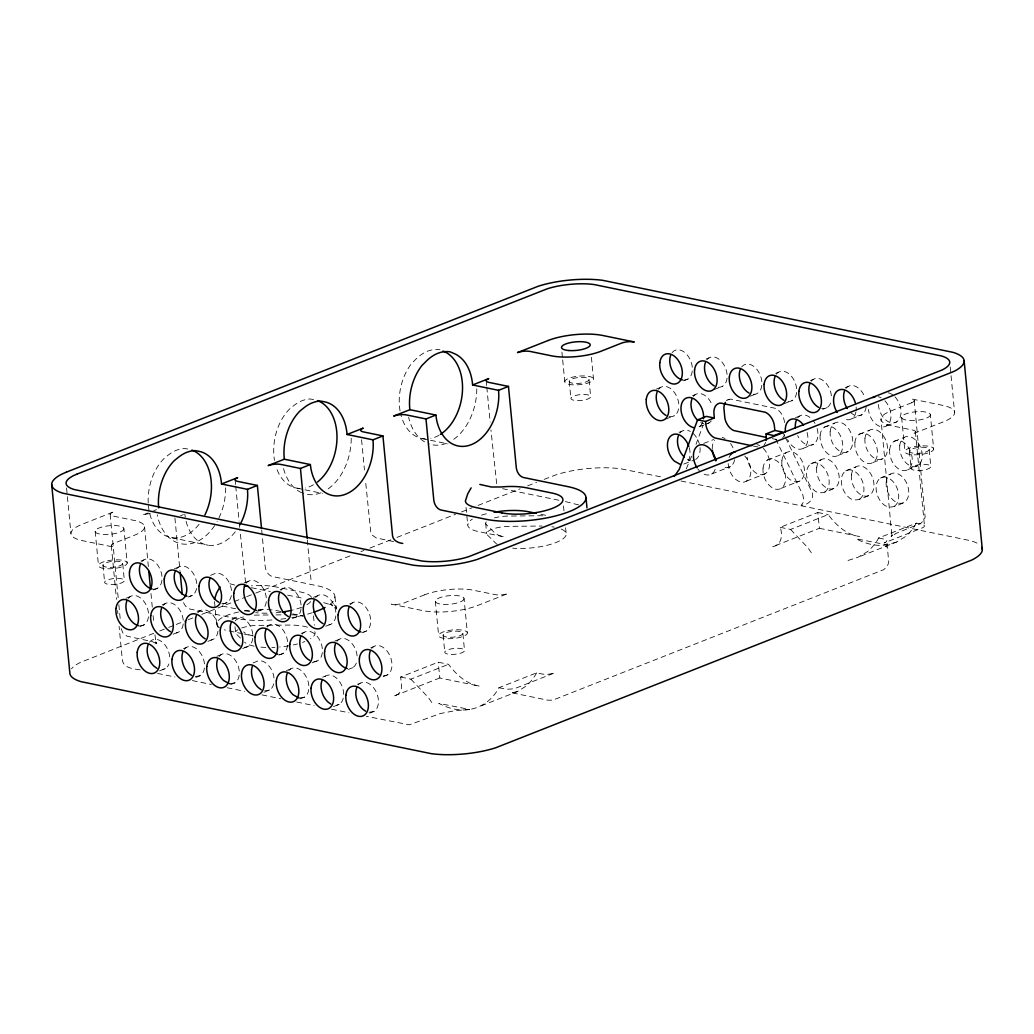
<?xml version="1.0" encoding="UTF-8"?>
<svg xmlns="http://www.w3.org/2000/svg" width="1034" height="1034" viewBox="0 0 1034 1034"><rect width="100%" height="100%" fill="white"/><g stroke="black" fill="none" stroke-linecap="round" stroke-linejoin="round"><path stroke-width="0.75" stroke-dasharray="5 3.75" d="M219.531 627.832A36.061 10.728 -5.5 0 1 216.649 623.98L217.773 621.072A36.061 10.728 -5.5 0 1 238.453 612.038M486.238 521.873A18.03 5.364 -5.5 0 0 486.342 524.652L494.73 532.898A36.061 10.728 -5.5 0 0 504.204 536.866L478.535 531.592A36.061 10.728 -5.5 0 1 467.73 524.962L468.854 522.054A36.061 10.728 -5.5 0 1 472.331 519.158M691.643 456.188L686.085 469.255M696.011 444.387L703.107 425.233M498.944 687.713L504.424 688.851A9.009 2.675 -5.5 0 0 517.116 687.688L554.78 672.837A9.009 2.675 -5.5 0 1 542.074 674L536.594 672.875L498.944 687.713L497.961 689.536A85.641 56.805 68.5 0 1 487.609 701.479C481.017 706.584 472.9 709.802 464.512 709.944A85.641 56.805 68.5 0 1 443.34 705.602L438.765 703.366L469.72 709.44L455.593 710.578L440.251 713.55L409.361 724.808L366.359 716.342M536.594 672.875L535.612 674.685A85.641 56.805 68.5 0 1 525.259 686.628L517.336 691.591L478.652 706.842M878.629 537.977L884.122 539.115A9.009 2.675 -5.5 0 1 884.264 542.902L921.914 528.051A9.009 2.675 -5.5 0 0 921.772 524.264L916.292 523.139L878.629 537.977L877.646 539.8A85.641 56.805 68.5 0 1 867.293 551.742L858.168 557.184L844.765 561.54M916.292 523.139L915.297 524.949A85.641 56.805 68.5 0 1 904.944 536.892L896.62 541.997L858.168 557.184M439.889 677.929L393.049 696.399M775.603 545.577L819.432 528.296L817.791 512.502L780.243 527.314C782.751 534.785 781.937 545.099 772.631 546.715M396.022 695.275C403.88 692.198 401.166 683.371 400.662 677.011L438.209 662.199L448.536 664.319C456.265 674.711 466.761 684.443 480.125 686.201M148.172 512.916L142.627 515.1A9.009 2.675 -5.5 0 1 151.274 513.614M153.717 510.731L156.483 509.633M180.562 515.733L183.393 514.622M141.012 561.035L143.881 559.911M174.345 568.752L178.649 567.059M706.106 359.057L708.962 357.919M126.058 598.234L130.362 596.54M656.37 389.094L660.674 387.401M153.303 589.884L157.607 588.191M683.616 380.745L687.92 379.051M210.561 575.343L213.431 574.206A15.781 10.469 68.5 0 1 231.526 590.66M162.26 604.812L165.13 603.688M692.586 395.673L695.455 394.549M188.085 597.032L192.389 595.338M714.093 389.585L722.701 386.199M243.895 583.047L248.199 581.354M775.642 373.352L778.512 372.214M139.784 626.514L144.088 624.807M665.806 419.067L674.414 415.681M726.269 400.507L729.138 399.37M197.042 611.96L199.911 610.836M222.853 604.179L227.157 602.486M750.309 396.177L757.47 393.347M153.691 633.338L80.445 662.406A53.225 15.833 -5.5 0 0 71.501 668.791M159.688 630.973L167.198 628.013M168.71 627.418L174.707 625.053M176.207 624.458L186.727 620.31M188.227 619.728L194.237 617.35M201.746 614.39L245.291 597.213M246.79 596.631L254.299 593.658M255.799 593.077L353.421 554.573M360.931 551.613L363.929 550.437M369.939 548.059L390.955 539.774M396.966 537.409L455.529 514.312M461.539 511.933L472.06 507.797M478.057 505.419L520.115 488.836M527.611 485.877L536.633 482.322M544.143 479.362L556.408 474.696A53.225 15.833 -5.5 0 1 620.93 468.829L663.673 477.437M280.111 589.639L282.98 588.501M679.067 432.302L681.936 431.178M810.423 380.499L813.293 379.362M173.13 634.23L178.869 631.955M699.139 426.784L703.443 425.09M704.878 424.522L709.182 422.828M231.81 619.107L234.679 617.983M257.634 611.327L261.938 609.633M783.643 403.893L792.251 400.494M183.522 648.589L186.391 647.452M313.444 597.342L317.748 595.649M703.676 443.457L713.809 439.463M845.192 387.647L848.061 386.509M207.899 641.377L213.637 639.115M266.591 626.255L269.46 625.131M795.469 417.684L799.773 415.991M159.611 670.846L165.35 668.584A15.781 10.469 68.5 0 0 168.93 663.944M292.402 618.474L296.706 616.781M683.784 464.085L694.228 460.014M822.715 409.335L827.019 407.642M216.869 656.306L221.173 654.612M349.66 603.934L352.529 602.796M242.68 648.525L248.418 646.263M301.359 633.403L304.229 632.278M824.512 427.094L834.554 423.139M195.827 677.438L200.131 675.732A15.781 10.469 68.5 0 0 204.486 667.706M325.749 626.19L331.487 623.929M711.612 474.024L730.443 466.592M851.757 418.744L861.8 414.789M253.072 662.884L255.941 661.76A15.781 10.469 68.5 0 1 274.036 678.201M767.422 460.04L786.254 452.621M278.883 655.104L283.187 653.41M803.47 448.226L813.512 444.271M334.706 641.119L339.01 639.426M859.28 434.241L869.323 430.286M230.595 684.586L234.899 682.879A15.781 10.469 68.5 0 0 239.255 674.853M361.952 632.769L366.256 631.076M746.38 481.172L765.212 473.74A15.781 10.469 68.5 0 0 762.717 447.774M886.526 425.892L896.568 421.937M286.418 670.601L290.722 668.908M810.992 463.723L821.035 459.768M312.229 662.82L317.968 660.558M838.238 455.374L848.281 451.419M370.909 647.711L373.778 646.573M894.061 441.389L904.104 437.434M263.941 692.289L269.68 690.027A15.781 10.469 68.5 0 0 274.036 682.001M781.161 488.319L799.993 480.888M322.621 677.18L325.49 676.055M845.76 470.871L855.803 466.916M348.432 669.399L352.736 667.706M873.019 462.521L883.062 458.566M300.144 698.881L304.448 697.174A15.781 10.469 68.5 0 0 305.612 675.745A15.781 10.469 68.5 0 0 288.615 670.808M824.718 492.003A15.781 10.469 68.5 0 0 825.533 469.992A15.781 10.469 68.5 0 0 808.329 466.463A15.781 10.469 68.5 0 0 813.487 489.689C819.587 496.217 828.312 490.827 834.761 488.035M357.402 684.327L360.271 683.203M880.541 478.018L890.584 474.063M383.213 676.546L387.517 674.853M907.787 469.669L917.83 465.714M333.491 706.597L339.23 704.322A15.781 10.469 68.5 0 0 340.393 682.892A15.781 10.469 68.5 0 0 323.396 677.955M859.5 499.151A15.781 10.469 68.5 0 0 860.301 477.139A15.781 10.469 68.5 0 0 843.098 473.611A15.781 10.469 68.5 0 0 848.268 496.837C854.355 503.364 863.08 497.974 869.542 495.196M400.662 677.011L410.873 679.17L448.536 664.319M780.243 527.314L790.571 529.434L828.221 514.583C835.911 524.988 846.316 534.798 859.706 536.504M369.694 713.176L373.998 711.47A15.781 10.469 68.5 0 0 375.161 690.04A15.781 10.469 68.5 0 0 358.165 685.103M894.268 506.298A15.781 10.469 68.5 0 0 895.082 484.287A15.781 10.469 68.5 0 0 877.879 480.758A15.781 10.469 68.5 0 0 883.036 503.985C889.111 510.344 897.874 505.316 904.311 502.343M162.79 669.528L165.35 668.584M200.131 675.732L194.702 676.585M234.899 682.879L229.483 683.732M269.68 690.027L264.252 690.88M304.448 697.174L299.033 698.028M336.657 705.266L339.23 704.322M373.998 711.47L368.582 712.336M896.439 542.087L887.069 544.853L881.86 545.37A85.641 56.805 68.5 0 1 860.689 541.015L856.1 538.779L887.069 544.853M517.336 691.591L512.024 692.754M244.386 610.952L250.499 610.163M268.103 614.984L257.001 615.101A18.03 5.364 -5.5 0 0 252.348 615.346M276.026 614.894L285.539 614.791M313.535 399.576L310.29 398.982A45.069 30.955 -78.4 0 0 294.044 405.393L289.52 409.037A45.069 30.955 -78.4 0 0 274.514 460.401M817.791 512.502L828.221 514.583M234.679 585.05L228.747 583.447M772.204 438.636L776.818 439.579M753.372 446.055L757.987 446.998M681.031 481.004L970.991 540.782A53.225 15.833 -5.5 0 1 978.035 543.729M422.686 438.687L428.994 439.98M430.571 440.303L447.916 443.87M819.432 528.296L856.074 535.832M502.589 488.681L559.148 500.314M565.443 501.593L581.909 505.755M540.821 514.273L548.369 515.824M297.146 488.19L303.453 489.496M305.03 489.819L322.362 493.386M393.605 541.596L376.156 537.926L372.201 535.056L370.805 532.497L365.545 481.068M171.605 537.706L207.86 545.164M251.508 587.7L270.365 591.577M287.646 595.132L303.35 598.363M280.679 611.43L277.655 610.81A36.061 10.728 -5.5 0 0 256.846 609.646M292.764 613.912L303.324 616.083A36.061 10.728 -5.5 0 0 291.588 614.816M235.7 608.78L225.141 606.609A36.061 10.728 -5.5 0 1 222 605.834M244.774 610.642L250.81 611.895M242.551 633.713L227.441 630.611A36.061 10.728 -5.5 0 1 224.313 629.835M244.063 634.023L253.123 635.884A36.061 10.728 -5.5 0 1 243.649 631.916M476.493 685.529L439.838 677.994L438.209 662.199M512.463 692.922L547.8 700.186L552.738 700.16L883.682 569.682L887.327 566.412L888.723 562.302L886.81 540.769M140.133 669.851C133.683 668.856 123.188 668.248 122.296 659.692L119.091 626.371M157.53 673.418L174.94 676.999M192.337 680.579L211.324 684.482M227.144 687.726L244.541 691.307M261.951 694.887L280.925 698.79M296.745 702.034L314.155 705.615M331.552 709.195L348.949 712.775M307.46 627.134L304.319 626.371A36.061 10.715 -5.5 0 0 288.124 625.066L257.996 625.389A18.03 5.364 -5.5 0 0 240.702 628.349M323.642 602.654L332.263 605.187L330.518 604.257L336.851 608.134L334.215 604.683L336.412 609.091L334.9 596.618M885.44 546.107L886.836 547.167M240.444 638.081L236.256 633.958A18.03 5.364 -5.5 0 1 237.898 629.719M790.571 529.434L807.89 547.761L812.866 554.987M410.873 679.17L428.309 697.459L433.272 704.671M496.669 483.641L490.943 429.976M245.588 582.646L239.849 528.994M782.803 432.096L784.871 436.348M785.556 437.77L811.095 490.258C815.723 497.664 809.325 505.006 801.26 505.251L804.025 501.257L802.798 494.743L775.41 438.442M121.133 628.569L123.046 633.325L127.001 636.181L152.321 641.61L157.375 644.066L155.824 642.528L156.793 643.833L155.707 641.881L156.069 643.238L154.932 634.708M784.548 422.518L784.199 420.347A13.532 8.97 68.5 0 0 775.384 408.314L730.702 399.124A13.532 8.97 68.5 0 0 726.45 401.011M184.802 514.066L185.254 517.155M950.207 366.98L954.602 412.553M930.354 414.763A14.424 4.291 -5.5 0 1 908.951 420.437A14.424 4.291 -5.5 0 1 908.679 413.005A14.424 4.291 -5.5 0 1 930.354 414.763L933.663 449.027A14.424 4.291 -5.5 0 1 912.259 454.702A14.424 4.291 -5.5 0 1 911.975 447.27A14.424 4.291 -5.5 0 1 933.663 449.027M929.178 449.441A9.913 2.947 -5.5 0 1 914.457 453.344A9.913 2.947 -5.5 0 1 914.263 448.226A9.913 2.947 -5.5 0 1 929.178 449.441L930.82 466.567A9.913 2.947 -5.5 0 1 916.111 470.47A9.913 2.947 -5.5 0 1 915.917 465.365A9.913 2.947 -5.5 0 1 930.82 466.567M914.237 400.61L925.133 517.065L924.189 519.831L920.855 523.372L896.103 533.35L891.114 536.724L892.329 534.94L891.45 536.4L892.148 534.294L891.89 535.702L880.994 419.248M915.4 431.734L924.474 525.918M909.429 451.238L911.07 468.363M901.635 417.374L904.931 451.638M591.396 357.299L593.503 379.103A14.424 4.291 -5.5 0 1 572.099 384.777A14.424 4.291 -5.5 0 1 571.815 377.345A14.424 4.291 -5.5 0 1 593.503 379.103M589.005 379.517A9.913 2.947 -5.5 0 1 574.297 383.42A9.913 2.947 -5.5 0 1 574.103 378.302A9.913 2.947 -5.5 0 1 589.005 379.517L590.66 396.642A9.913 2.947 -5.5 0 1 575.938 400.546A9.913 2.947 -5.5 0 1 575.757 395.44A9.913 2.947 -5.5 0 1 590.66 396.642M569.256 381.313L570.91 398.439M561.927 352.129L562.522 358.359M562.677 359.91L564.771 381.714M563.504 505.936L564.254 513.73M565.611 527.754L566.205 533.983M486.2 380.732L486.652 385.501M486.807 387.091L490.168 422.04M485.683 523.32L486.665 533.609M466.037 507.358L467.73 524.962M464.059 598.647A14.424 4.291 -5.5 0 1 442.655 604.334A14.424 4.291 -5.5 0 1 442.384 596.889A14.424 4.291 -5.5 0 1 464.059 598.647L467.368 632.924A14.424 4.291 -5.5 0 1 445.951 638.598A14.424 4.291 -5.5 0 1 445.68 631.167A14.424 4.291 -5.5 0 1 467.368 632.924M462.87 633.325A9.913 2.947 -5.5 0 1 448.161 637.228A9.913 2.947 -5.5 0 1 447.968 632.123A9.913 2.947 -5.5 0 1 462.87 633.325L464.524 650.464A9.913 2.947 -5.5 0 1 449.803 654.367A9.913 2.947 -5.5 0 1 449.622 649.249A9.913 2.947 -5.5 0 1 464.524 650.464M443.121 635.122L444.775 652.26M435.34 601.271L438.636 635.535M361.577 439.773L364.472 469.953M307.331 539.929L310.976 579.596M313.47 615.863L314.375 625.208M261.68 530.015L265.208 566.645A9.009 5.984 68.5 0 0 272.446 576.533L317.154 585.722A59.235 17.617 -5.5 0 1 327.326 606.157M235.106 479.75L235.571 484.519M235.726 486.109L239.087 521.058M239.242 522.635L239.694 527.405M235.015 626.746L235.584 632.627M214.49 601.581L216.649 623.98M174.901 517.969L179.968 570.51M144.54 526.849L148.366 566.503M150.964 593.464L152.334 607.733M153.097 615.669L153.562 620.426M123.899 528.723A14.424 4.291 -5.5 0 1 102.495 534.41A14.424 4.291 -5.5 0 1 102.224 526.965A14.424 4.291 -5.5 0 1 123.899 528.723L127.195 563A14.424 4.291 -5.5 0 1 105.791 568.674A14.424 4.291 -5.5 0 1 105.52 561.242A14.424 4.291 -5.5 0 1 127.195 563M122.71 563.401A9.913 2.947 -5.5 0 1 108.001 567.304A9.913 2.947 -5.5 0 1 107.807 562.199A9.913 2.947 -5.5 0 1 122.71 563.401L124.364 580.539A9.913 2.947 -5.5 0 1 109.643 584.443A9.913 2.947 -5.5 0 1 109.449 579.337A9.913 2.947 -5.5 0 1 124.364 580.539M110.147 514.363L118.238 598.428M118.845 604.774L120.371 620.633M111.297 545.487L116.493 599.41M117.566 610.512L117.863 613.692M102.961 565.197L104.615 582.336M95.18 531.347L98.476 565.611M66.551 487.97L70.945 533.544M542.682 515.798A36.061 10.728 -5.5 0 0 538.21 515.746L508.082 516.082A18.03 5.364 -5.5 0 0 494.485 517.853M312.346 612.71A59.235 17.617 -5.5 0 1 305.974 614.571M302.988 615.333A59.235 17.617 -5.5 0 1 291.821 617.634M285.798 618.565A59.235 17.617 -5.5 0 1 278.107 619.469M271.955 619.986A59.235 17.617 -5.5 0 1 234.679 618.254L189.972 609.052A9.009 5.984 68.5 0 1 183.16 601.439M225.696 487.841A49.58 34.057 -78.4 0 1 217.05 521.64M214.671 525.556A49.58 34.057 -78.4 0 1 157.246 514.829M476.777 388.823A49.58 34.057 -78.4 0 1 450.966 441.104M446.494 443.289A49.58 34.057 -78.4 0 1 428.632 443.78M424.547 441.828A49.58 34.057 -78.4 0 1 408.637 417.271M351.237 438.326A49.58 34.057 -78.4 0 1 325.426 490.62M320.954 492.791A49.58 34.057 -78.4 0 1 303.091 493.283M301.695 492.727A49.58 34.057 -78.4 0 1 282.786 465.326M235.325 531.76A45.069 30.955 -78.4 0 1 185.487 518.706M199.058 524.303A45.069 30.955 -78.4 0 1 149.219 511.248M148.974 509.904A45.069 30.955 -78.4 0 1 148.418 505.768M148.211 502.938A45.069 30.955 -78.4 0 1 163.979 458.553L168.503 454.895A45.069 30.955 -78.4 0 1 184.75 448.498L187.994 449.079A45.069 30.955 -78.4 0 1 190.631 449.687M313.522 484.739A45.069 30.955 -78.4 0 1 305.327 487.97M299.834 488.462A45.069 30.955 -78.4 0 1 276.091 466.929M439.062 435.224A45.069 30.955 -78.4 0 1 430.881 438.455M425.375 438.946A45.069 30.955 -78.4 0 1 400.597 413.561M400.055 410.886A45.069 30.955 -78.4 0 1 411.622 363.464L415.875 359.212A45.069 30.955 -78.4 0 1 439.889 349.738M310.704 601.607A36.061 10.728 -5.5 0 1 304.642 605.924M301.579 607.268A36.061 10.728 -5.5 0 1 290.024 610.655M281.002 612.206A36.061 10.728 -5.5 0 1 271.632 613.059M267.005 613.201A36.061 10.728 -5.5 0 1 255.644 612.658M311.467 597.342A36.061 10.728 -5.5 0 0 301.023 592.081L275.354 586.808A36.074 10.728 -5.5 0 0 251.404 585.839M235.157 620.891A18.03 5.364 -5.5 0 1 243.404 616.871M481.469 515.165A36.061 10.728 -5.5 0 1 489.534 513.019M561.191 529.046A36.061 10.728 -5.5 0 1 555.969 542.527A36.061 10.728 -5.5 0 1 512.696 548.175M497.276 544.375A36.061 10.728 -5.5 0 1 495.725 543.186L487.337 534.94A18.03 5.364 -5.5 0 1 509.077 526.371L539.205 526.035A36.061 10.728 -5.5 0 1 542.204 526.048M551.833 526.745A36.061 10.728 -5.5 0 1 554.263 527.133M149.516 642.217A15.781 10.469 68.5 0 1 162.39 642.217A15.781 10.469 68.5 0 1 169.796 659.33M784.47 434.862A13.532 8.97 68.5 0 1 782.648 437.834M765.638 442.281A13.532 8.97 68.5 0 1 763.816 445.253M776.418 374.127A15.781 10.469 68.5 0 1 795.211 382.748A15.781 10.469 68.5 0 1 786.822 401.347M866.156 406.763A15.781 10.469 68.5 0 1 848.009 409.619M845.967 388.422A15.781 10.469 68.5 0 1 864.993 397.702M336.916 641.326A15.781 10.469 68.5 0 1 349.776 641.326A15.781 10.469 68.5 0 1 357.182 658.438M356.329 663.065A15.781 10.469 68.5 0 1 350.177 668.649M302.135 634.178A15.781 10.469 68.5 0 1 320.928 642.812A15.781 10.469 68.5 0 1 312.539 661.411M830.612 403.002A15.781 10.469 68.5 0 1 821.603 408.495M811.199 381.275A15.781 10.469 68.5 0 1 823.129 380.538A15.781 10.469 68.5 0 1 831.388 395.815M371.684 648.473A15.781 10.469 68.5 0 1 390.477 657.107A15.781 10.469 68.5 0 1 382.089 675.706M350.423 604.709A15.781 10.469 68.5 0 1 368.401 611.443A15.781 10.469 68.5 0 1 363.697 632.02M280.873 590.401A15.781 10.469 68.5 0 1 298.852 597.148A15.781 10.469 68.5 0 1 294.147 617.725M128.268 598.44A15.781 10.469 68.5 0 1 147.048 607.074A15.781 10.469 68.5 0 1 138.672 625.673M266.294 601.607A15.781 10.469 68.5 0 1 256.51 610.487M246.105 583.254A15.781 10.469 68.5 0 1 258.035 582.53A15.781 10.469 68.5 0 1 266.294 597.807M219.066 656.512A15.781 10.469 68.5 0 1 230.996 655.776A15.781 10.469 68.5 0 1 239.268 671.053M315.654 597.562A15.781 10.469 68.5 0 1 333.62 604.295A15.781 10.469 68.5 0 1 328.915 624.872M231.345 595.636A15.781 10.469 68.5 0 1 221.741 603.339M184.298 649.365A15.781 10.469 68.5 0 1 196.227 648.628A15.781 10.469 68.5 0 1 204.486 663.906M232.585 619.883A15.781 10.469 68.5 0 1 251.378 628.517A15.781 10.469 68.5 0 1 242.99 647.116M267.367 627.031A15.781 10.469 68.5 0 1 286.147 635.664A15.781 10.469 68.5 0 1 277.771 654.264M176.555 568.958A15.781 10.469 68.5 0 1 189.881 569.372A15.781 10.469 68.5 0 1 196.744 587.312M196.563 588.488A15.781 10.469 68.5 0 1 189.817 596.282M141.774 561.811A15.781 10.469 68.5 0 1 160.567 570.445A15.781 10.469 68.5 0 1 152.192 589.044M163.036 605.588A15.781 10.469 68.5 0 1 181.002 612.322A15.781 10.469 68.5 0 1 176.297 632.898M197.817 612.735A15.781 10.469 68.5 0 1 215.783 619.469A15.781 10.469 68.5 0 1 211.078 640.046M689.239 447.619A15.781 10.469 68.5 0 1 685.62 463.413M855.945 411.907A15.781 10.469 68.5 0 1 843.382 418.499M856.126 406.918A15.781 10.469 68.5 0 1 856.113 410.718M884.923 400.804A15.781 10.469 68.5 0 1 886.138 426.124A15.781 10.469 68.5 0 1 868.431 409.451M878.228 396.772A15.781 10.469 68.5 0 1 881.175 397.87M807.076 432.445A15.781 10.469 68.5 0 1 802.229 448.821A15.781 10.469 68.5 0 1 787.598 439.579M702.719 422.143A15.781 10.469 68.5 0 1 696.58 427.727M672.1 352.672A15.781 10.469 68.5 0 1 690.88 361.305A15.781 10.469 68.5 0 1 682.505 379.905M706.868 359.819A15.781 10.469 68.5 0 1 725.661 368.453A15.781 10.469 68.5 0 1 717.273 387.052M741.649 366.967A15.781 10.469 68.5 0 1 760.429 375.601A15.781 10.469 68.5 0 1 752.054 394.2M894.966 396.836A15.781 10.469 68.5 0 1 900.278 416.948A15.781 10.469 68.5 0 1 886.901 420.877A15.781 10.469 68.5 0 1 878.486 401.683M888.258 392.804A15.781 10.469 68.5 0 1 894.074 395.97M744.777 456.072A15.781 10.469 68.5 0 1 750.206 475.821A15.781 10.469 68.5 0 1 737.358 480.539A15.781 10.469 68.5 0 1 728.207 462.146M729.073 457.532A15.781 10.469 68.5 0 1 730.56 454.805M715.192 469.384A15.781 10.469 68.5 0 1 703.236 473.766M699.488 470.845A15.781 10.469 68.5 0 1 697.821 468.854M817.119 428.477A15.781 10.469 68.5 0 1 812.272 444.866A15.781 10.469 68.5 0 1 797.641 435.624M797.679 417.891A15.781 10.469 68.5 0 1 811.005 418.305M813.564 421.161A15.781 10.469 68.5 0 1 815.012 423.423M703.766 423.682A15.781 10.469 68.5 0 1 700.806 422.57M693.349 396.449A15.781 10.469 68.5 0 1 712.374 405.729M711.276 420.916A15.781 10.469 68.5 0 1 706.623 423.759M678.588 408.831A15.781 10.469 68.5 0 1 668.985 416.534M658.58 389.301A15.781 10.469 68.5 0 1 671.906 389.702A15.781 10.469 68.5 0 1 678.769 407.642M765.212 473.74A15.781 10.469 68.5 0 1 747.117 457.299M756.901 444.62A15.781 10.469 68.5 0 1 759.861 445.719M734.618 459.755A15.781 10.469 68.5 0 1 722.068 466.347M712.258 448.859A15.781 10.469 68.5 0 1 714.61 440.226M722.133 437.46A15.781 10.469 68.5 0 1 725.092 438.571M730.495 443.496A15.781 10.469 68.5 0 1 733.636 449.506M690.247 460.298A15.781 10.469 68.5 0 1 687.287 459.199M679.842 433.078A15.781 10.469 68.5 0 1 690.311 431.424M693.168 433.479A15.781 10.469 68.5 0 1 699.281 443.664M700.031 447.619A15.781 10.469 68.5 0 1 695.662 459.445M314.75 631.632A36.061 10.715 -5.5 0 1 310.51 638.805M304.888 641.545A36.061 10.715 -5.5 0 1 302.6 642.385M297.508 643.923A36.061 10.715 -5.5 0 1 293.32 644.932M288.887 645.785A36.061 10.715 -5.5 0 1 279.619 646.987M274.928 647.323A36.061 10.715 -5.5 0 1 271.839 647.439M265.854 647.426A36.061 10.715 -5.5 0 1 258.965 646.922M254.131 646.16A36.061 10.715 -5.5 0 1 244.644 642.204M112.706 512.231L81.944 524.367A38.762 11.529 -5.5 0 0 82.552 540.679L113.999 547.141A9.009 2.675 -5.5 0 1 113.856 543.354L134.562 535.185A35.156 10.456 -5.5 0 0 134.019 520.386L112.848 516.031A9.009 2.675 -5.5 0 1 112.706 512.231M424.664 594.808L403.958 602.977A9.009 2.675 -5.5 0 1 391.266 604.14L422.712 610.603A38.762 11.529 -5.5 0 0 477.294 605.627L508.056 593.503A9.009 2.675 -5.5 0 1 495.364 594.653L470.703 589.716A35.156 10.456 -5.5 0 0 424.664 594.808M911.678 402.756L890.972 410.925A35.156 10.456 -5.5 0 0 891.515 425.724L912.699 430.066A9.009 2.675 -5.5 0 1 912.841 433.866L943.603 421.743A38.762 11.529 -5.5 0 0 942.982 405.418L911.536 398.956A9.009 2.675 -5.5 0 1 911.678 402.756M889.705 449.428A15.781 10.469 68.5 0 0 905.228 470.612A15.781 10.469 68.5 0 0 907.839 446.559A15.781 10.469 68.5 0 0 889.705 449.428M854.924 442.281A15.781 10.469 68.5 0 0 870.447 463.465A15.781 10.469 68.5 0 0 873.071 439.411A15.781 10.469 68.5 0 0 854.924 442.281M820.156 435.12A15.781 10.469 68.5 0 0 835.679 456.317A15.781 10.469 68.5 0 0 838.303 432.264A15.781 10.469 68.5 0 0 820.156 435.12M899.748 445.46A15.781 10.469 68.5 0 0 915.271 466.657A15.781 10.469 68.5 0 0 917.882 442.604A15.781 10.469 68.5 0 0 899.748 445.46M864.967 438.313A15.781 10.469 68.5 0 0 880.49 459.51A15.781 10.469 68.5 0 0 883.114 435.456A15.781 10.469 68.5 0 0 864.967 438.313M830.199 431.165A15.781 10.469 68.5 0 0 845.722 452.362A15.781 10.469 68.5 0 0 848.332 428.309A15.781 10.469 68.5 0 0 830.199 431.165M763.066 468.066A15.781 10.469 68.5 0 0 778.602 489.263A15.781 10.469 68.5 0 0 781.213 465.21A15.781 10.469 68.5 0 0 763.066 468.066M781.898 460.647A15.781 10.469 68.5 0 0 797.421 481.831A15.781 10.469 68.5 0 0 800.045 457.791A15.781 10.469 68.5 0 0 781.898 460.647M886.228 482.09A15.781 10.469 68.5 0 0 901.751 503.274A15.781 10.469 68.5 0 0 904.375 479.233A15.781 10.469 68.5 0 0 886.228 482.09M816.679 467.795A15.781 10.469 68.5 0 0 832.202 488.979A15.781 10.469 68.5 0 0 834.826 464.938A15.781 10.469 68.5 0 0 816.679 467.795M851.447 474.942A15.781 10.469 68.5 0 0 866.97 496.126A15.781 10.469 68.5 0 0 869.594 472.086A15.781 10.469 68.5 0 0 851.447 474.942"/><path stroke-width="1.5" d="M214.439 599.41L216.649 592.857L220.048 586.885M766.155 440.394A13.532 8.97 68.5 0 0 766.375 438.313L766.091 433.931L774.014 435.56L782.803 432.096L774.88 430.467L774.156 424.302A13.532 8.97 68.5 0 0 765.341 412.269L720.659 403.079A13.532 8.97 68.5 0 0 713.848 411.907L714.3 418.007L706.377 416.379L697.588 419.843L679.26 469.346L674.246 476.454M471.129 487.867L467.73 493.838L465.416 500.96A36.061 10.728 -5.5 0 0 476.222 507.591L501.891 512.877M158.68 507.875A45.069 30.955 -78.4 0 1 174.242 460.66L178.779 457.015A45.069 30.955 -78.4 0 1 195.012 450.604L198.269 451.186A45.069 30.955 -78.4 0 1 221.444 483.124L221.496 484.002L237.665 477.618A9.009 2.675 -5.5 0 0 237.807 481.417L257.388 485.437L261.524 528.426M310.342 464.55L284.35 459.212L268.168 465.584A9.009 2.675 -5.5 0 1 280.873 464.434L300.442 468.454L310.342 464.55L311.027 469.203A45.069 30.955 -78.4 0 0 345.731 494.174A45.069 30.955 -78.4 0 0 373.248 444.659L373.028 439.838L382.929 435.934L392.571 536C393.321 540.769 398.452 543.005 402.769 543.419M284.35 459.212L284.234 458.372A45.069 30.955 -78.4 0 1 299.795 411.157L304.319 407.499A45.069 30.955 -78.4 0 1 320.553 401.089L323.81 401.683A45.069 30.955 -78.4 0 1 346.997 433.621L347.036 434.487L363.205 428.115A9.009 2.675 -5.5 0 0 363.348 431.902L382.929 435.934M435.883 415.048L409.891 409.697L393.708 416.082A9.009 2.675 -5.5 0 1 406.414 414.931L425.982 418.951L435.883 415.048L436.568 419.688A45.069 30.955 -78.4 0 0 471.271 444.659A45.069 30.955 -78.4 0 0 498.802 395.143L498.569 390.322L508.469 386.419L516.289 467.627A9.009 5.984 68.5 0 0 523.527 477.514L568.235 486.704A59.235 17.617 -5.5 0 1 569.178 511.636A59.235 17.617 -5.5 0 1 485.76 519.236L441.053 510.033A9.009 5.984 68.5 0 1 433.802 500.159L425.982 418.951M409.891 409.697L409.774 408.857A45.069 30.955 -78.4 0 1 421.885 365.571L426.137 361.318A45.069 30.955 -78.4 0 1 450.165 351.857L453.267 353.201A45.069 30.955 -78.4 0 1 472.538 384.105L472.577 384.984L488.759 378.599A9.009 2.675 -5.5 0 0 488.901 382.399L508.469 386.419M221.496 484.002L247.488 489.341L257.388 485.437M697.588 419.843L705.511 421.471L714.3 418.007M766.091 433.931L774.88 430.467M493.929 512.166L503.235 510.951A36.061 10.728 -5.5 0 1 528.749 511.791L536.297 513.342M244.334 586.317L247.979 586.175M766.065 437.369L733.726 430.532A13.532 8.97 68.5 0 1 724.899 418.499L723.89 407.952A13.532 8.97 68.5 0 1 725.416 402.342M472.577 384.984L498.569 390.322M751.847 445.732L714.895 437.964A13.532 8.97 68.5 0 1 706.08 425.918L705.511 421.471M347.036 434.487L373.028 439.838M282.192 611.74L285.203 612.361M479.828 484.429L491.499 487.027L500.921 486.962A36.074 10.728 -5.5 0 1 526.435 487.789L552.104 493.063A36.061 10.728 -5.5 0 1 552.673 508.25A36.061 10.728 -5.5 0 1 501.891 512.864M299.033 698.028L293.217 694.874A15.781 10.469 68.5 0 1 287.129 673.548M229.483 683.732L223.667 680.579A15.781 10.469 68.5 0 1 217.579 659.253M680.114 464.305L674.388 461.099A15.781 10.469 68.5 0 1 670.433 436.296A15.781 10.469 68.5 0 1 688.825 446.313M365.622 711.224L362.766 709.169A15.781 10.469 68.5 0 1 356.678 687.843M330.841 704.076L327.998 702.021A15.781 10.469 68.5 0 1 321.91 680.695M261.292 689.781L258.448 687.726A15.781 10.469 68.5 0 1 252.361 666.4M191.742 675.486L188.899 673.431A15.781 10.469 68.5 0 1 182.811 652.105M156.974 668.339L154.118 666.284A15.781 10.469 68.5 0 1 148.03 644.957M964.153 360.944L982.3 549.429M585.981 497.6L586.976 507.875M300.442 468.454L307.176 538.339M180.11 572.099L182.268 594.395M148.818 571.259L150.499 588.708M51.7 484.571L69.847 673.044A53.225 15.833 -5.5 0 0 81.156 681.69L431.165 753.644A53.225 15.833 -5.5 0 0 495.687 747.789L971.714 560.066A53.225 15.833 -5.5 0 0 981.77 547.4M247.488 489.341L247.708 494.162A45.069 30.955 -78.4 0 1 239.849 524.897M325.025 607.475A59.235 17.617 -5.5 0 1 313.845 612.206M191.923 450.1A45.069 30.955 -78.4 0 1 204.9 514.932M317.464 400.597A45.069 30.955 -78.4 0 1 336.994 437.201A45.069 30.955 -78.4 0 1 317.451 482.051M443.004 351.082A45.069 30.955 -78.4 0 1 462.508 389.624A45.069 30.955 -78.4 0 1 440.394 434.409M290.024 610.655A36.061 10.728 -5.5 0 1 282.541 611.986M837.217 412.488A15.781 10.469 68.5 0 1 838.419 390.245A15.781 10.469 68.5 0 1 855.364 402.963M347.321 668.559A15.781 10.469 68.5 0 1 335.43 644.066M818.644 407.383A15.781 10.469 68.5 0 1 809.712 384.002M360.84 631.929A15.781 10.469 68.5 0 1 348.936 607.436M379.142 674.595A15.781 10.469 68.5 0 1 370.198 651.213M309.593 660.299A15.781 10.469 68.5 0 1 300.648 636.918M218.781 602.227A15.781 10.469 68.5 0 1 209.837 578.846M288.331 616.523A15.781 10.469 68.5 0 1 279.387 593.141M256.51 610.487A15.781 10.469 68.5 0 1 244.619 585.994M138.672 625.673A15.781 10.469 68.5 0 1 126.781 601.181M240.043 646.004A15.781 10.469 68.5 0 1 231.099 622.623M277.771 654.264A15.781 10.469 68.5 0 1 265.88 629.771M152.192 589.044A15.781 10.469 68.5 0 1 140.301 564.551M186.96 596.191A15.781 10.469 68.5 0 1 175.069 571.699M170.494 631.709A15.781 10.469 68.5 0 1 161.55 608.328M205.262 638.857A15.781 10.469 68.5 0 1 196.331 615.476M323.099 623.67A15.781 10.469 68.5 0 1 314.168 600.289M872.799 397.625A15.781 10.469 68.5 0 1 875.359 396.681M785.375 431.785A15.781 10.469 68.5 0 1 790.971 419.352A15.781 10.469 68.5 0 1 803.521 425.116M693.724 427.637A15.781 10.469 68.5 0 1 680.967 409.037A15.781 10.469 68.5 0 1 692.806 398.284A15.781 10.469 68.5 0 1 703.495 418.757M714.326 385.941A15.781 10.469 68.5 0 1 705.382 362.559M682.505 379.905A15.781 10.469 68.5 0 1 670.614 355.412M749.094 393.088A15.781 10.469 68.5 0 1 740.163 369.707M783.875 400.236A15.781 10.469 68.5 0 1 774.931 376.854M847.26 408.52A15.781 10.469 68.5 0 1 844.481 391.149M795.404 427.817A15.781 10.469 68.5 0 1 796.193 420.631M697.95 420.515A15.781 10.469 68.5 0 1 691.875 399.189M666.025 415.422A15.781 10.469 68.5 0 1 657.094 392.041M697.071 467.756A15.781 10.469 68.5 0 1 699.113 445.15A15.781 10.469 68.5 0 1 715.812 460.88M715.903 460.324A15.781 10.469 68.5 0 1 712.348 450.152M730.56 454.805A15.781 10.469 68.5 0 1 735.213 451.948M684.43 457.144A15.781 10.469 68.5 0 1 678.356 435.818M66.538 472.073L62.286 473.934A53.225 15.833 -5.5 0 0 63.009 493.218L413.018 565.159A53.225 15.833 -5.5 0 0 477.54 559.316L953.555 371.594A53.225 15.833 -5.5 0 0 952.844 352.31L602.783 280.343A53.225 15.833 -5.5 0 0 538.262 286.224L66.538 472.073M77.059 474.089L73.802 475.511A38.762 11.529 -5.5 0 0 74.332 489.56L421.665 560.958A38.762 11.529 -5.5 0 0 468.661 556.693L942.039 370.004A38.762 11.529 -5.5 0 0 941.522 355.967L594.149 284.557A38.762 11.529 -5.5 0 0 547.154 288.835L77.059 474.089M548.24 340.47L517.491 352.594A9.009 2.675 -5.5 0 1 530.183 351.444L551.355 355.799A35.156 10.456 -5.5 0 0 600.87 351.289L621.576 343.12A9.009 2.675 -5.5 0 1 634.269 341.97L602.822 335.494A38.762 11.529 -5.5 0 0 548.24 340.47M137.225 652.299A15.781 10.469 68.5 0 0 152.748 673.483A15.781 10.469 68.5 0 0 155.358 649.442A15.781 10.469 68.5 0 0 137.225 652.299M568.79 350.513A14.424 4.291 -5.5 0 0 590.194 344.839A14.424 4.291 -5.5 0 0 568.519 343.081A14.424 4.291 -5.5 0 0 568.79 350.513M764.126 384.209A15.781 10.469 68.5 0 0 779.649 405.393A15.781 10.469 68.5 0 0 782.26 381.352A15.781 10.469 68.5 0 0 764.126 384.209M798.894 391.356A15.781 10.469 68.5 0 0 814.417 412.54A15.781 10.469 68.5 0 0 817.041 388.5A15.781 10.469 68.5 0 0 798.894 391.356M324.611 651.407A15.781 10.469 68.5 0 0 340.134 672.604A15.781 10.469 68.5 0 0 342.758 648.551A15.781 10.469 68.5 0 0 324.611 651.407M289.83 644.26A15.781 10.469 68.5 0 0 305.353 665.457A15.781 10.469 68.5 0 0 307.977 641.403A15.781 10.469 68.5 0 0 289.83 644.26M359.38 658.568A15.781 10.469 68.5 0 0 374.903 679.752A15.781 10.469 68.5 0 0 377.526 655.698A15.781 10.469 68.5 0 0 359.38 658.568M338.131 614.791A15.781 10.469 68.5 0 0 353.654 635.975A15.781 10.469 68.5 0 0 356.265 611.934A15.781 10.469 68.5 0 0 338.131 614.791M199.032 586.2A15.781 10.469 68.5 0 0 214.555 607.385A15.781 10.469 68.5 0 0 217.166 583.331A15.781 10.469 68.5 0 0 199.032 586.2M268.582 600.495A15.781 10.469 68.5 0 0 284.104 621.68A15.781 10.469 68.5 0 0 286.715 597.639A15.781 10.469 68.5 0 0 268.582 600.495M241.542 673.741A15.781 10.469 68.5 0 0 257.065 694.938A15.781 10.469 68.5 0 0 259.689 670.885A15.781 10.469 68.5 0 0 241.542 673.741M115.963 608.522A15.781 10.469 68.5 0 0 131.486 629.719A15.781 10.469 68.5 0 0 134.11 605.666A15.781 10.469 68.5 0 0 115.963 608.522M276.324 680.889A15.781 10.469 68.5 0 0 291.846 702.086A15.781 10.469 68.5 0 0 294.457 678.033A15.781 10.469 68.5 0 0 276.324 680.889M233.8 593.348A15.781 10.469 68.5 0 0 249.323 614.532A15.781 10.469 68.5 0 0 251.947 590.479A15.781 10.469 68.5 0 0 233.8 593.348M206.774 666.594A15.781 10.469 68.5 0 0 222.297 687.791A15.781 10.469 68.5 0 0 224.908 663.738A15.781 10.469 68.5 0 0 206.774 666.594M303.35 607.643A15.781 10.469 68.5 0 0 318.873 628.827A15.781 10.469 68.5 0 0 321.496 604.787A15.781 10.469 68.5 0 0 303.35 607.643M171.993 659.446A15.781 10.469 68.5 0 0 187.516 680.63A15.781 10.469 68.5 0 0 190.14 656.59A15.781 10.469 68.5 0 0 171.993 659.446M220.281 629.964A15.781 10.469 68.5 0 0 235.804 651.162A15.781 10.469 68.5 0 0 238.427 627.108A15.781 10.469 68.5 0 0 220.281 629.964M255.062 637.112A15.781 10.469 68.5 0 0 270.585 658.309A15.781 10.469 68.5 0 0 273.209 634.256A15.781 10.469 68.5 0 0 255.062 637.112M129.483 571.892A15.781 10.469 68.5 0 0 145.006 593.089A15.781 10.469 68.5 0 0 147.616 569.036A15.781 10.469 68.5 0 0 129.483 571.892M164.251 579.053A15.781 10.469 68.5 0 0 179.774 600.237A15.781 10.469 68.5 0 0 182.398 576.184A15.781 10.469 68.5 0 0 164.251 579.053M185.513 622.817A15.781 10.469 68.5 0 0 201.035 644.014A15.781 10.469 68.5 0 0 203.659 619.961A15.781 10.469 68.5 0 0 185.513 622.817M150.731 615.669A15.781 10.469 68.5 0 0 166.267 636.866A15.781 10.469 68.5 0 0 168.878 612.813A15.781 10.469 68.5 0 0 150.731 615.669M659.795 362.766A15.781 10.469 68.5 0 0 675.318 383.95A15.781 10.469 68.5 0 0 677.942 359.897A15.781 10.469 68.5 0 0 659.795 362.766M694.577 369.913A15.781 10.469 68.5 0 0 710.099 391.098A15.781 10.469 68.5 0 0 712.71 367.044A15.781 10.469 68.5 0 0 694.577 369.913M729.345 377.061A15.781 10.469 68.5 0 0 744.868 398.245A15.781 10.469 68.5 0 0 747.492 374.192A15.781 10.469 68.5 0 0 729.345 377.061M646.276 399.382A15.781 10.469 68.5 0 0 661.799 420.579A15.781 10.469 68.5 0 0 664.423 396.526A15.781 10.469 68.5 0 0 646.276 399.382M311.092 688.037A15.781 10.469 68.5 0 0 326.615 709.234A15.781 10.469 68.5 0 0 329.239 685.18A15.781 10.469 68.5 0 0 311.092 688.037M345.873 695.184A15.781 10.469 68.5 0 0 361.396 716.381A15.781 10.469 68.5 0 0 364.007 692.328A15.781 10.469 68.5 0 0 345.873 695.184"/></g></svg>
